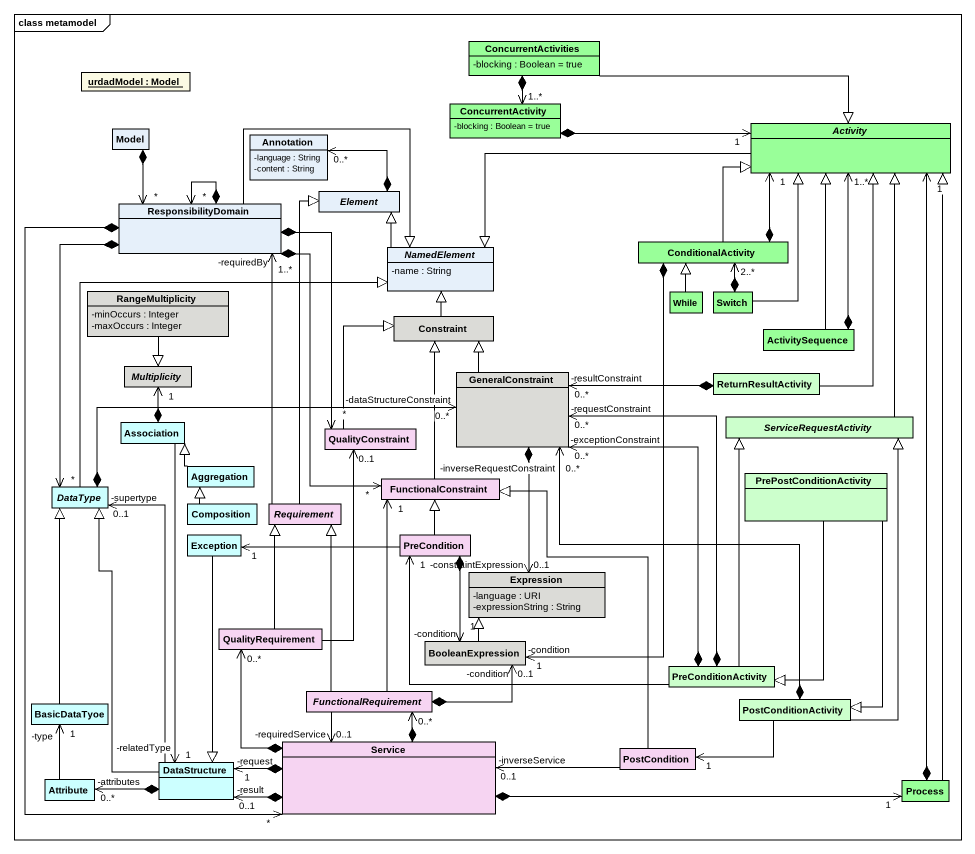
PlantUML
@startuml
mainframe class metamodel
hide circle
hide empty members
skinparam classAttributeIconSize 0
object "urdadModel : Model" as urdadModel #FBFAE3
class ConcurrentActivities #99FF99 {
  -blocking : Boolean = true
}
class ConcurrentActivity #99FF99 {
  -blocking : Boolean = true
}
class Model
class "Annotation" as Annotation_ {
  -language : String
  -content : String
}
abstract class Activity #99FF99
abstract class Element
class ResponsibilityDomain
abstract class NamedElement {
  -name : String
}
class ConditionalActivity #99FF99
class RangeMultiplicity #DBDBD7 {
  -minOccurs : Integer
  -maxOccurs : Integer
}
class Constraint #DBDBD7
class "While" as While_ #99FF99
class Switch #99FF99
class ActivitySequence #99FF99
abstract class Multiplicity #DBDBD7
class GeneralConstraint #DBDBD7
class ReturnResultActivity #CCFFCC
class Association #CCFFFF
class QualityConstraint #F6D4F2
abstract class ServiceRequestActivity #CCFFCC
class Aggregation #CCFFFF
class PrePostConditionActivity #CCFFCC
abstract class DataType #CCFFFF
class Composition #CCFFFF
abstract class Requirement #F6D4F2
class FunctionalConstraint #F6D4F2
class "Exception" as Exception_ #CCFFFF
class PreCondition #F6D4F2
class Expression #DBDBD7 {
  -language : URI
  -expressionString : String
}
class QualityRequirement #F6D4F2
class BooleanExpression #DBDBD7
class PreConditionActivity #CCFFCC
class BasicDataTyoe #CCFFFF
abstract class FunctionalRequirement #F6D4F2
class PostConditionActivity #CCFFCC
class Service #F6D4F2
class PostCondition #F6D4F2
class Attribute #CCFFFF
class DataStructure #CCFFFF
class "Process" as Process_ #99FF99
ConcurrentActivities *--> "1..*" ConcurrentActivity
ConcurrentActivities -right-|> Activity
ConcurrentActivity *-right-> "1" Activity
Model *--> "*" ResponsibilityDomain
Activity -left-|> NamedElement
Element *-up-> "0..*" Annotation_
ResponsibilityDomain *--> "*" ResponsibilityDomain
ResponsibilityDomain -right-|> NamedElement
ResponsibilityDomain *--> "*" QualityConstraint
ResponsibilityDomain *--> "*" DataType
ResponsibilityDomain *--> "*" FunctionalConstraint
ResponsibilityDomain *--> "*" Service
NamedElement -up-|> Element
ConditionalActivity -up-|> Activity
ConditionalActivity *-up-> "1" Activity
ConditionalActivity *--> "1\n-condition" BooleanExpression
RangeMultiplicity --|> Multiplicity
Constraint -up-|> NamedElement
While_ -up-|> ConditionalActivity
Switch -up-|> Activity
Switch *-up-> "2..*" ConditionalActivity
ActivitySequence *-up-> "1..*" Activity
ActivitySequence -up-|> Activity
GeneralConstraint -up-|> Constraint
GeneralConstraint *--> "-constraintExpression\n0..1" Expression
ReturnResultActivity -up-|> Activity
ReturnResultActivity *-left-> "0..*\n-resultConstraint" GeneralConstraint
Association *-up-> "1" Multiplicity
Association --> "1\n-relatedType" DataStructure
QualityConstraint -up-|> Constraint
ServiceRequestActivity -up-|> Activity
Aggregation -up-|> Association
PrePostConditionActivity --|> PreConditionActivity
PrePostConditionActivity --|> PostConditionActivity
DataType -up-|> NamedElement
DataType *-right-> "0..*\n-dataStructureConstraint" GeneralConstraint
Composition -up-|> Aggregation
Requirement -up-|> Element
Requirement -up-> "-requiredBy\n1..*" ResponsibilityDomain
FunctionalConstraint -up-|> Constraint
Exception_ --|> DataStructure
PreCondition -up-|> FunctionalConstraint
PreCondition -left-> "1" Exception_
PreCondition *--> "-condition\n1" BooleanExpression
QualityRequirement -up-> "0..1" QualityConstraint
QualityRequirement -up-|> Requirement
BooleanExpression -up-|> Expression
PreConditionActivity *-up-> "0..*\n-requestConstraint" GeneralConstraint
PreConditionActivity *-up-> "0..*\n-exceptionConstraint" GeneralConstraint
PreConditionActivity -up-|> ServiceRequestActivity
PreConditionActivity -left-> "1" PreCondition
BasicDataTyoe -up-|> DataType
FunctionalRequirement -up-|> Requirement
FunctionalRequirement -up-> "1" FunctionalConstraint
FunctionalRequirement *-right-> "0..1\n-condition" BooleanExpression
FunctionalRequirement --> "0..1\n-requiredService" Service
PostConditionActivity *-up-> "0..*\n-inverseRequestConstraint" GeneralConstraint
PostConditionActivity -up-|> ServiceRequestActivity
PostConditionActivity -left-> "1" PostCondition
Service *-up-> "0..*" QualityRequirement
Service *-up-> "0..*" FunctionalRequirement
Service *-left-> "1\n-request" DataStructure
Service *-left-> "0..1\n-result" DataStructure
Service *-right-> "1" Process_
PostCondition -up-|> FunctionalConstraint
PostCondition -left-> "0..1\n-inverseService" Service
Attribute -up-> "1\n-type" BasicDataTyoe
DataStructure -up-|> DataType
DataStructure -up-> "0..1\n-supertype" DataType
DataStructure *-left-> "0..*\n-attributes" Attribute
Process_ -up-|> Activity
Process_ *-up-> "1" Activity
@enduml
